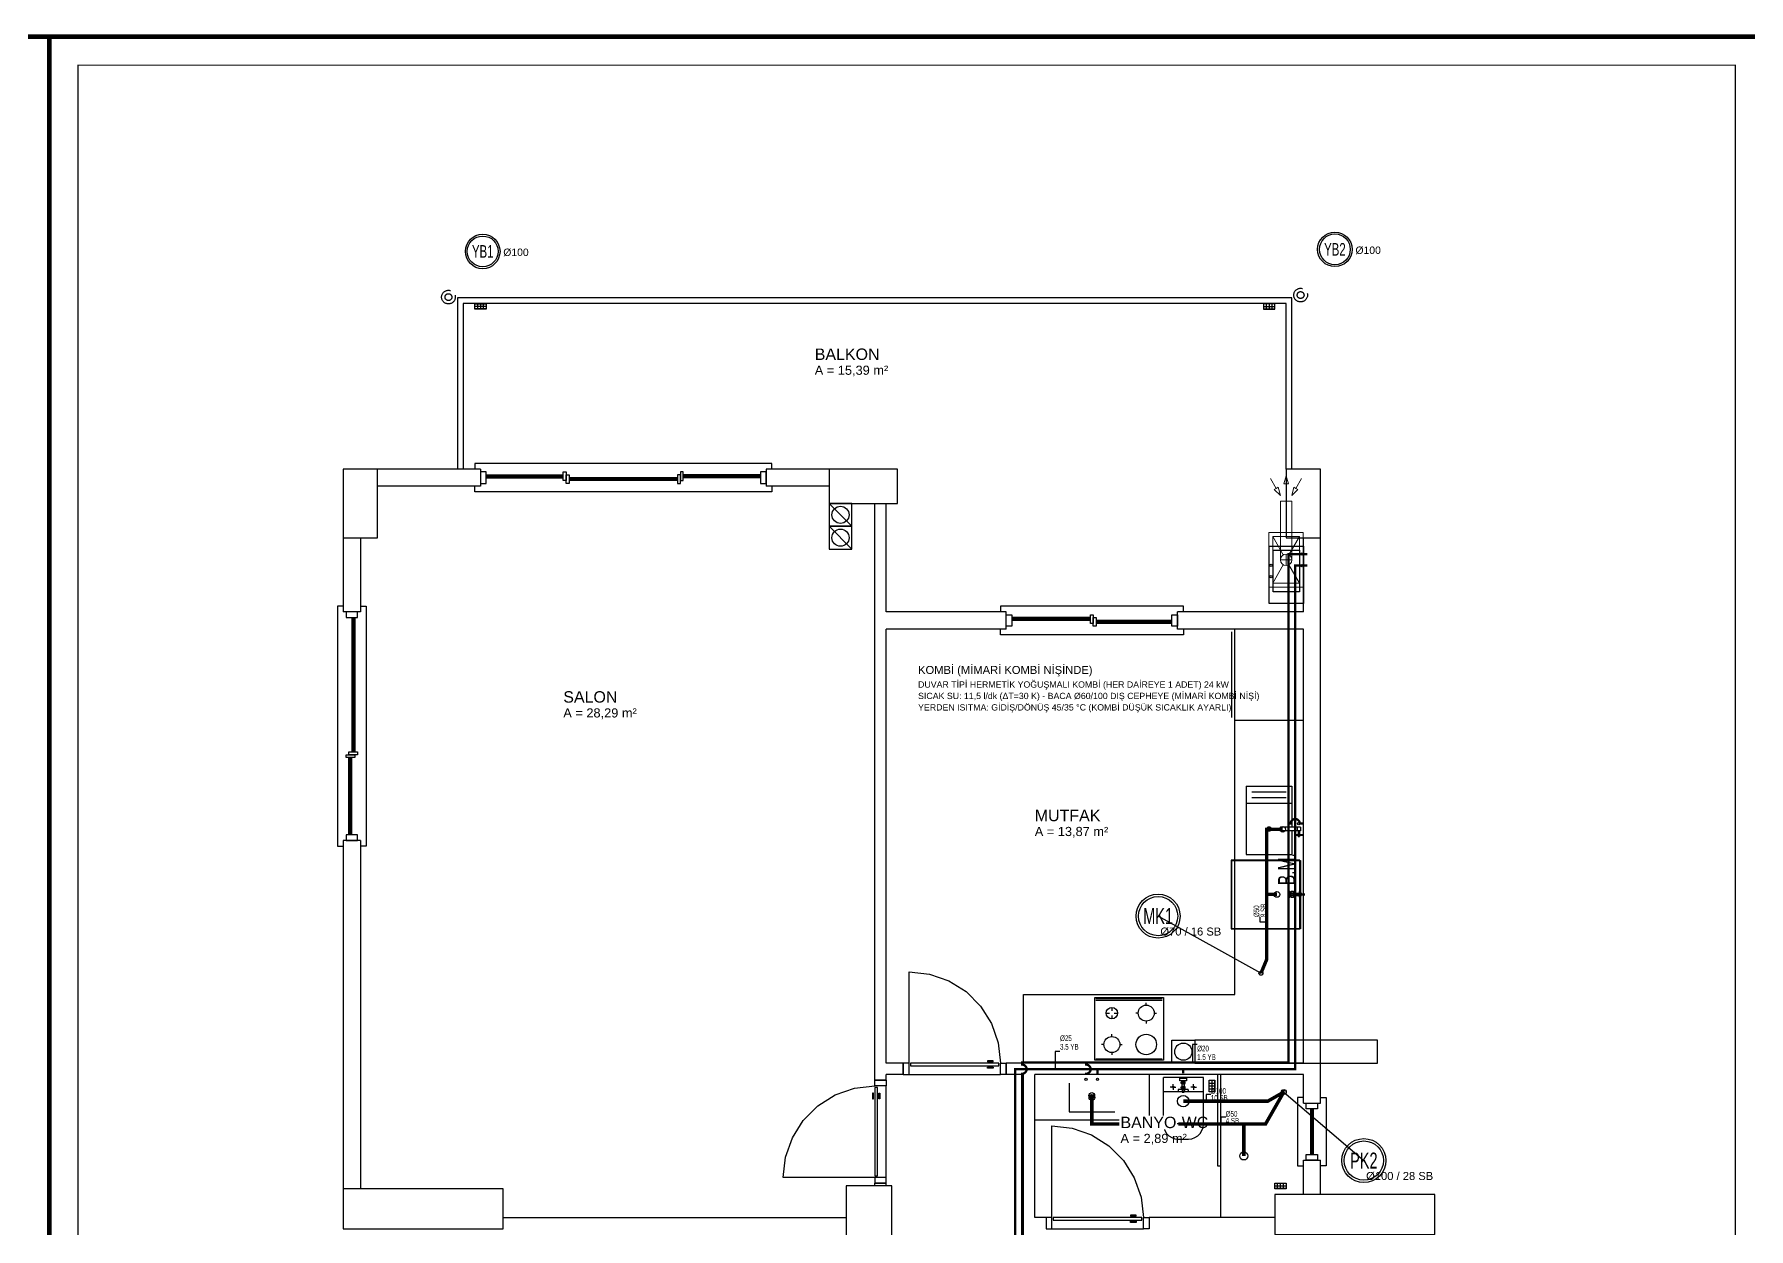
# Model space of a CAD drawing. Header units: centimetres. Extents: x -3952 to 14132, y 6348 to 11752.
# Drawn here: x 4487 to 5987, y 10706 to 11752 of the extents above; entities that cross this region are included whole.
import ezdxf
from ezdxf.enums import TextEntityAlignment as Align

# ---------------------------------------------------------------- set-up
doc = ezdxf.new("R2010")
doc.units = ezdxf.units.CM
for name, pattern in [('BASMA HATTI', [31, 25, -6]), ('DASHED', [18, 12, -6]), ('PIS', [38, 30, -8]), ('YAGMUR HATTI', [36, 30, -6])]:
    doc.linetypes.add(name, pattern=pattern)
for name, color, linetype in [('MD-YUK-BIRIMI', 7, 'Continuous'), ('MIMARI', 8, 'Continuous'), ('MIMARI-KOLON', 8, 'Continuous'), ('MIMARI-TEFRIS', 9, 'Continuous'), ('MIMARI-YAZI', 8, 'Continuous'), ('MTY-CIHAZ', 135, 'Continuous'), ('MTY-PAFTA', 7, 'Continuous'), ('MTY-PIS-SU-BORUSU', 6, 'PIS'), ('MTY-PISSU-CAP', 211, 'Continuous'), ('MTY-PISSU-KOLON', 211, 'DASHED'), ('MTY-PISSU-KOLONNO', 211, 'Continuous'), ('MTY-SICAKSU-BORU', 1, 'BASMA HATTI'), ('MTY-SOGUKSU-BORU', 5, 'Continuous'), ('MTY-TEFRIS', 15, 'Continuous'), ('MTY-TEMIZSU-CAP', 101, 'Continuous'), ('MTY-YAGMUR-BORUSU', 3, 'YAGMUR HATTI'), ('MTY-YAGMUR-BORUSU-CAP', 3, 'Continuous'), ('MTY-YAGMURSU-KOLON NO', 7, 'Continuous'), ('MTY-YUK-BIRIMI', 7, 'Continuous')]:
    doc.layers.add(name, color=color, linetype=linetype)
doc.layers.add('ROTAS-PAFTA-SINIRI', color=8, linetype='Continuous', plot=False)
doc.styles.add('ANOTATIVO', font='arial.ttf')
doc.styles.add('MTY_CAP', font='wturkce.SHX', dxfattribs={"width": 0.65, "height": 20})
doc.styles.add('MTYCAPLT', font='arial.ttf', dxfattribs={"width": 0.65, "height": 1})
doc.styles.add('ROTAS', font='arial.ttf')

# ---------------------------------------------------------------- blocks, each defined once
blk = doc.blocks.new('ROTAS_PAFTA')
blk.add_lwpolyline([(0, 0), (1, 0), (1, 1), (0, 1)], close=True)
blk = doc.blocks.new('LAVABO1')
at = {"layer": 'MTY-TEFRIS', "color": 6}
blk.add_circle((0, 15), 2.5, dxfattribs=at)
at = {"layer": 'MTY-TEFRIS', "color": 3, "ltscale": 10}
blk.add_circle((-5, 1), 1, dxfattribs=at)
at = {"layer": 'MTY-TEFRIS', "color": 1, "ltscale": 10}
blk.add_circle((5, 1), 1, dxfattribs=at)
at = {"layer": 'MD-YUK-BIRIMI', "color": 6, "style": 'MTYCAPLT', "width": 0.65}
for tag, p in [('PSCP_001', (-1.3, 17)), ('PS_001', (-0.6, 14.5))]:
    blk.add_attdef(tag, p, '', height=1, dxfattribs=at)
at = {"layer": 'MD-YUK-BIRIMI', "color": 3, "style": 'MTYCAPLT', "width": 0.65}
for tag, p in [('SOCP_001', (-6.3, -0.5)), ('SO_001', (-5.7, 0.5))]:
    blk.add_attdef(tag, p, '', height=1, dxfattribs=at)
at = {"layer": 'MD-YUK-BIRIMI', "color": 1, "style": 'MTYCAPLT', "width": 0.65}
for tag, p in [('SCCP_001', (3.7, -0.5)), ('SC_001', (4.4, 0.5))]:
    blk.add_attdef(tag, p, '', height=1, dxfattribs=at)
blk = doc.blocks.new('KLOZET1')
at = {"layer": 'MTY-TEFRIS', "color": 15}
blk.add_lwpolyline([(-3.9, 11.4, 0.414214), (-4.5, 10.8), (-4.5, 10.3, 0.414214), (-3.9, 9.7), (3.9, 9.7, 0.414214), (4.5, 10.3), (4.5, 10.8, 0.414214), (3.9, 11.4)], format="xyb", close=True, dxfattribs=at)
for points in [[(3, 0), (-3, 0), (-3, 2.3), (3, 2.3)], [(-0.8, 11.5), (0.8, 11.5), (0.8, 12), (-0.8, 12)], [(-0.8, 8.9), (0.8, 8.9), (0.8, 9.7), (-0.8, 9.7)]]:
    blk.add_lwpolyline(points, close=True, dxfattribs=at)
for points in [[(-1.6, 8.6), (-1.6, 7.5)], [(-1.6, 4.4), (-1.6, 3.4)], [(-1.3, 3.2), (-1.3, 2.3), (1.4, 2.3), (1.4, 3.2)], [(-1.2, 7.2), (-1.2, 4.8)], [(1.1, 8.9), (-1.1, 8.9)], [(-1.1, 7.3), (1.1, 7.3)], [(1.1, 4.7), (-1.1, 4.7)], [(-1.1, 3.1), (1.1, 3.1)], [(-0.5, 8.6), (-0.5, 7.5)], [(-0.5, 4.4), (-0.5, 3.4)], [(0.6, 8.6), (0.6, 7.5)], [(0.6, 4.4), (0.6, 3.4)], [(1.3, 4.8), (1.3, 5.2), (1.3, 7.2)], [(1.7, 8.6), (1.7, 7.5)], [(1.7, 4.4), (1.7, 3.4)]]:
    blk.add_lwpolyline(points, dxfattribs=at)
at = {"layer": 'MTY-TEFRIS', "color": 15, "elevation": 0}
for points in [[(-1, 10.3), (-1, 10.8, -0.414214), (-0.4, 11.4)], [(1, 10.3), (1, 10.8, 0.414214), (0.4, 11.4)]]:
    blk.add_lwpolyline(points, format="xyb", dxfattribs=at)
at = {"layer": 'MTY-TEFRIS', "color": 6}
blk.add_circle((0, 20), 5, dxfattribs=at)
at = {"layer": 'MTY-TEFRIS', "color": 15}
for centre, radius, start, end in [((-1.1, 8.1), 0.734, 41.7592, 138.241), ((-1.1, 8), 0.734, 221.7593, 318.2408), ((-1.1, 4), 0.734, 41.7592, 138.241), ((-1.1, 3.8), 0.734, 221.7593, 318.2408), ((-0.4, 10.3, 0), 0.641, 179.9998, 270.0001), ((0, 8.1), 0.734, 41.7592, 138.241), ((0, 8), 0.734, 221.7593, 318.2408), ((0, 4), 0.734, 41.7592, 138.241), ((0, 3.8), 0.734, 221.7593, 318.2408), ((0.4, 10.3, 0), 0.641, 270.0001, 0), ((1.1, 8.1), 0.734, 41.7592, 138.241), ((1.1, 8), 0.734, 221.7593, 318.2408), ((1.1, 4), 0.734, 41.7592, 138.241), ((1.1, 3.8), 0.734, 221.7593, 318.2408)]:
    blk.add_arc(centre, radius, start, end, dxfattribs=at)
at = {"layer": 'MD-YUK-BIRIMI', "color": 6, "style": 'MTYCAPLT', "width": 0.65}
for tag, p in [('PSCP_001', (-1.3, 24.5)), ('PS_001', (-0.6, 19.5))]:
    blk.add_attdef(tag, p, '', height=1, dxfattribs=at)
at = {"layer": 'MD-YUK-BIRIMI', "color": 3, "style": 'MTYCAPLT', "width": 0.65}
for tag, p in [('SOCP_001', (-1.3, 1.8)), ('SO_001', (-0.7, -0.5))]:
    blk.add_attdef(tag, p, '', height=1, dxfattribs=at)
blk = doc.blocks.new('YER SUZGECI DN501')
at = {"layer": 'MTY-TEFRIS', "color": 6}
blk.add_circle((0, 0), 3.5, dxfattribs=at)
at = {"layer": 'MD-YUK-BIRIMI', "color": 6, "style": 'MTYCAPLT', "width": 0.65}
for tag, p in [('PSCP_001', (-1.3, 0.7)), ('PS_001', (-0.6, -0.5))]:
    blk.add_attdef(tag, p, '', height=1, dxfattribs=at)
blk = doc.blocks.new('EVIYE1')
at = {"layer": 'MTY-TEFRIS', "color": 6}
blk.add_circle((0, 15), 2.5, dxfattribs=at)
at = {"layer": 'MTY-TEFRIS', "color": 3, "ltscale": 10}
blk.add_circle((-5, 1), 1, dxfattribs=at)
at = {"layer": 'MTY-TEFRIS', "color": 1, "ltscale": 10}
blk.add_circle((5, 1), 1, dxfattribs=at)
at = {"layer": 'MD-YUK-BIRIMI', "color": 6, "style": 'MTYCAPLT', "width": 0.65}
for tag, p in [('PSCP_001', (-1.3, 17)), ('PS_001', (-0.6, 14.5))]:
    blk.add_attdef(tag, p, '', height=1, dxfattribs=at)
at = {"layer": 'MD-YUK-BIRIMI', "color": 3, "style": 'MTYCAPLT', "width": 0.65}
for tag, p in [('SOCP_001', (-6.3, -0.5)), ('SO_001', (-5.7, 0.5))]:
    blk.add_attdef(tag, p, '', height=1, dxfattribs=at)
at = {"layer": 'MD-YUK-BIRIMI', "color": 1, "style": 'MTYCAPLT', "width": 0.65}
for tag, p in [('SCCP_001', (3.7, -0.5)), ('SC_001', (4.4, 0.5))]:
    blk.add_attdef(tag, p, '', height=1, dxfattribs=at)
blk = doc.blocks.new('BULASIK MAKINASI1')
at = {"layer": 'MTY-TEFRIS'}
for p, q in [((-0.9, 0), (-0.9, -1.5)), ((-0.9, -1.5), (1.1, -1.5)), ((1.1, -1.5), (1.1, 0))]:
    blk.add_line(p, q, dxfattribs=at)
at = {"layer": 'MTY-TEFRIS', "color": 15}
blk.add_lwpolyline([(-30, 0), (30, 0), (30, 60), (-30, 60)], close=True, dxfattribs=at)
at = {"layer": 'MTY-TEFRIS'}
for points in [[(-1.8, 8.2, 0.414214), (-1.4, 8.2), (-1.3, 8.2, 0.414214), (-1.3, 8.7), (-2.1, 9.4, 0.414214), (-2.5, 9.4), (-2.6, 9.3, 0.414214), (-2.6, 8.9)], [(-1.8, 5.3, -0.414214), (-1.4, 5.3), (-1.3, 5.2, -0.414214), (-1.3, 4.8), (-2.1, 4, -0.414214), (-2.5, 4), (-2.6, 4.1, -0.414214), (-2.6, 4.6)], [(1.5, 8.7, 0.414214), (1.5, 8.2), (1.6, 8.2, 0.414214), (2, 8.2), (2.8, 8.9, 0.414214), (2.8, 9.3), (2.7, 9.4, 0.414214), (2.3, 9.4)], [(1.5, 4.8, -0.414214), (1.5, 5.2), (1.6, 5.3, -0.414214), (2, 5.3), (2.8, 4.6, -0.414214), (2.8, 4.1), (2.7, 4, -0.414214), (2.3, 4)]]:
    blk.add_lwpolyline(points, format="xyb", close=True, dxfattribs=at)
blk.add_lwpolyline([(2.5, 0.4), (2.5, 0), (-2.5, 0), (-2.5, 0.4)], close=True, dxfattribs=at)
for points in [[(-1.5, 8.1), (-1.1, 7.7)], [(-1.5, 5.3), (-1.1, 5.7)], [(-1.3, 8.3), (-0.9, 7.9)], [(-1.3, 5.2), (-0.9, 5.6)], [(-0.9, 4.4), (-0.9, 0.4)], [(1.5, 8.3), (1.1, 7.9)], [(1.5, 5.2), (1.1, 5.6)], [(1.1, 4.4), (1.1, 0.4)], [(1.6, 8.1), (1.3, 7.7)], [(1.6, 5.3), (1.3, 5.7)]]:
    blk.add_lwpolyline(points, dxfattribs=at)
at = {"layer": 'MTY-TEFRIS', "color": 6}
blk.add_circle((0, 20), 2.5, dxfattribs=at)
at = {"layer": 'MTY-TEFRIS'}
for radius in [1.54, 0.581]:
    blk.add_circle((0.1, 6.7), radius, dxfattribs=at)
for start, end in [(143.134, 216.8657), (53.1342, 126.866), (233.1342, 306.8659), (323.1339, 36.8659)]:
    blk.add_arc((0.1, 6.7), 2.51, start, end, dxfattribs=at)
at = {"layer": 'MD-YUK-BIRIMI', "color": 6, "style": 'MTYCAPLT', "width": 0.65}
for tag, p in [('PSCP', (0, 22.5)), ('PS', (0, 20))]:
    blk.add_attdef(tag, text='', height=1, dxfattribs=at).set_placement(p, align=Align.MIDDLE_CENTER)
at = {"layer": 'MD-YUK-BIRIMI', "color": 3, "style": 'MTYCAPLT', "width": 0.65}
for tag, p in [('SO', (0, 0)), ('SOCP', (0.1, -1.5))]:
    blk.add_attdef(tag, text='', height=1, dxfattribs=at).set_placement(p, align=Align.MIDDLE_CENTER)
at = {"layer": 'MTY-TEFRIS', "color": 15, "style": 'MTYCAPLT', "width": 0.65}
blk.add_text('B.M.', height=15, dxfattribs=at).set_placement((8.1, 11.6), align=Align.MIDDLE_LEFT)
blk = doc.blocks.new('KOMBI1')
at = {"layer": 'MTY-TEFRIS', "color": 1, "lineweight": 20, "ltscale": 40}
for p, q in [((19.5, 17.5), (3.4, 26.6)), ((18.9, 15), (28.9, 15)), ((23.9, 20), (23.9, 10)), ((44.4, 26.6), (28.2, 17.5)), ((19.5, 12.5), (3.4, 3.4)), ((44.4, 3.4), (28.2, 12.5))]:
    blk.add_line(p, q, dxfattribs=at)
at = {"layer": 'MTY-TEFRIS', "color": 7, "lineweight": 20, "ltscale": 40}
for p, q in [((23.9, 20), (75.3, 20)), ((75.3, 20), (75.3, 10)), ((85.4, 25.3), (80.3, 20)), ((87.4, 21.8), (80.3, 20)), ((80.3, 15), (90.3, 15)), ((86.4, 23.6), (85.4, 25.3)), ((95, 28.6), (86.4, 23.6)), ((86.4, 23.6), (87.4, 21.8)), ((90.3, 15), (90.3, 17)), ((90.3, 17), (97.3, 15)), ((90.3, 15), (90.3, 13)), ((90.3, 13), (97.3, 15)), ((23.9, 10), (75.3, 10)), ((87.4, 8.2), (80.3, 10)), ((85.4, 4.7), (80.3, 10)), ((86.4, 6.5), (85.4, 4.7)), ((86.4, 6.5), (87.4, 8.2)), ((95, 1.4), (86.4, 6.5))]:
    blk.add_line(p, q, dxfattribs=at)
blk.add_lwpolyline([(0, 0), (47.8, 0), (47.8, 30), (0, 30)], close=True, dxfattribs=at)
at = {"layer": 'MTY-TEFRIS', "color": 1, "lineweight": 20, "ltscale": 40}
blk.add_lwpolyline([(3.4, 3.4), (44.4, 3.4), (44.4, 26.6), (3.4, 26.6)], close=True, dxfattribs=at)
at = {"layer": 'MTY-TEFRIS', "color": 7, "lineweight": 20, "ltscale": 40}
blk.add_circle((23.9, 15), 5, dxfattribs=at)
at = {"layer": 'MTY-TEFRIS', "color": 3, "ltscale": 10}
blk.add_circle((18.9, 1), 1, dxfattribs=at)
at = {"layer": 'MTY-TEFRIS', "color": 1, "ltscale": 10}
blk.add_circle((28.9, 1), 1, dxfattribs=at)
at = {"layer": 'MD-YUK-BIRIMI', "color": 3, "style": 'MTYCAPLT', "width": 0.65}
for tag, p in [('SOCP_001', (17.6, -0.5)), ('SO_001', (18.2, 0.5))]:
    blk.add_attdef(tag, p, '', height=1, dxfattribs=at)
at = {"layer": 'MD-YUK-BIRIMI', "color": 1, "style": 'MTYCAPLT', "width": 0.65}
for tag, p in [('SCCP_001', (27.6, -0.5)), ('SC_001', (28.3, 0.5))]:
    blk.add_attdef(tag, p, '', height=1, dxfattribs=at)
blk = doc.blocks.new('MTY-PIS SU CAP SB')
at = {"layer": 'MTY-PISSU-CAP'}
for p, q in [((0.83, 1.17), (0, 1.17)), ((0, 1.17), (0, 0))]:
    blk.add_line(p, q, dxfattribs=at)
at = {"layer": 'MTY-PISSU-CAP', "style": 'MTY_CAP', "width": 0.65}
blk.add_attdef('PSCP_001', (0.83, 1.29), '', height=1, dxfattribs=at)
at = {"layer": 'MTY-YUK-BIRIMI', "color": 211, "style": 'MTY_CAP', "width": 0.65}
blk.add_attdef('PS_001', (0.83, 0.07), '', height=1, dxfattribs=at)
blk = doc.blocks.new('MTY-PIS SU KOLON')
at = {"layer": 'MTY-PISSU-KOLON', "linetype": 'Continuous', "lineweight": -3}
blk.add_hatch(color=256, dxfattribs=at).paths.add_polyline_path([(-2.7, -0.1, 0.848135), (0, -0.1, -0.848135), (2.7, -0.1, 0.414214), (0, 2.6, 0.414214)])
blk.add_circle((0, 0), 3.5, dxfattribs=at)
blk = doc.blocks.new('MTY-KOLON NO PIS SU')
at = {"color": 6, "linetype": 'Continuous', "ltscale": 100}
blk.add_circle((0, 0), 27.5, dxfattribs=at)
at = {"color": 7, "linetype": 'Continuous', "ltscale": 100}
blk.add_circle((0, 0), 24.5, dxfattribs=at)
at = {"style": 'ANOTATIVO', "width": 0.65}
blk.add_attdef('K', text='', height=20, dxfattribs=at).set_placement((0, 0), align=Align.MIDDLE_CENTER)
blk = doc.blocks.new('MTY-TEMIZ SU CAP MB')
at = {"layer": 'MTY-TEMIZSU-CAP'}
for p, q in [((0.83, 3.1), (0, 3.1)), ((0, 3.1), (0, 0))]:
    blk.add_line(p, q, dxfattribs=at)
at = {"layer": 'MTY-TEMIZSU-CAP', "style": 'MTY_CAP', "width": 0.65}
for tag, p in [('SOCP_001', (0.83, 4.92)), ('SCCP_001', (0.83, 1.92))]:
    blk.add_attdef(tag, p, '', height=1, dxfattribs=at)
at = {"layer": 'MTY-YUK-BIRIMI', "color": 101, "style": 'MTY_CAP', "width": 0.65}
for tag, p in [('SO_001', (0.83, 3.42)), ('SC_001', (0.83, 0.42))]:
    blk.add_attdef(tag, p, '', height=1, dxfattribs=at)
blk = doc.blocks.new('MTY-KOLON NO YAGMUR')
at = {"layer": 'MTY-YAGMURSU-KOLON NO', "linetype": 'Continuous', "ltscale": 100}
blk.add_circle((0, 0), 27.5, dxfattribs=at)
at = {"layer": 'MTY-YAGMURSU-KOLON NO', "color": 7, "linetype": 'Continuous', "ltscale": 100}
blk.add_circle((0, 0), 24.5, dxfattribs=at)
at = {"style": 'ANOTATIVO', "width": 0.65}
blk.add_attdef('K', text='', height=20, dxfattribs=at).set_placement((0, 0), align=Align.MIDDLE_CENTER)

msp = doc.modelspace()

# ---------------------------------------------------------------- linework, layer by layer
at = {"layer": 'MIMARI'}
for p, q in [((4872.1, 11516.1), (4882.1, 11516.1)), ((4882.1, 11513.8), (4872.1, 11513.8)), ((4874.6, 11516.1), (4874.6, 11511.6)), ((4877.1, 11516.1), (4877.1, 11511.6)), ((4879.6, 11516.1), (4879.6, 11511.6)), ((5572.1, 11516.1), (5562.1, 11516.1)), ((5562.1, 11513.8), (5572.1, 11513.8)), ((5564.6, 11516.1), (5564.6, 11511.6)), ((5567.1, 11516.1), (5567.1, 11511.6)), ((5569.6, 11516.1), (5569.6, 11511.6)), ((4877.1, 11371.3), (4787.1, 11371.3)), ((4877.1, 11371.3), (4877.1, 11356.3)), ((5182.1, 11371.3), (5127.1, 11371.3)), ((5127.1, 11371.3), (5127.1, 11356.3)), ((4877.1, 11356.3), (4787.1, 11356.3)), ((4882.1, 11366.3), (4949.6, 11366.3)), ((4882.1, 11365.3), (4949.6, 11365.3)), ((4882.1, 11364.8), (4949.6, 11364.8)), ((4882.1, 11363.8), (4949.6, 11363.8)), ((5049.6, 11363.8), (4954.6, 11363.8)), ((5049.6, 11362.8), (4954.6, 11362.8)), ((5049.6, 11362.3), (4954.6, 11362.3)), ((5049.6, 11361.3), (4954.6, 11361.3)), ((5122.1, 11366.3), (5054.6, 11366.3)), ((5122.1, 11365.3), (5054.6, 11365.3)), ((5122.1, 11364.8), (5054.6, 11364.8)), ((5122.1, 11363.8), (5054.6, 11363.8)), ((5182.1, 11356.3), (5127.1, 11356.3)), ((5182.1, 11341.3), (5202.1, 11321.3)), ((5222.1, 10831.3), (5222.1, 11341.3)), ((5232.1, 11246.3), (5232.1, 11341.3)), ((4757.1, 11311.3), (4757.1, 11246.3)), ((4772.1, 11311.3), (4772.1, 11246.3)), ((5182.1, 11321.3), (5202.1, 11301.3)), ((5597.1, 11246.3), (5597.1, 11311.3)), ((5612.1, 10816.3), (5612.1, 11311.3)), ((4772.1, 11246.3), (4757.1, 11246.3)), ((4764.6, 11241.3), (4764.6, 11123.8)), ((4765.6, 11241.3), (4765.6, 11123.8)), ((4766.1, 11241.3), (4766.1, 11123.8)), ((4767.1, 11241.3), (4767.1, 11123.8)), ((5337.1, 11246.3), (5232.1, 11246.3)), ((5337.1, 11231.3), (5337.1, 11246.3)), ((5410.8, 11241.3), (5342.1, 11241.3)), ((5410.8, 11240.3), (5342.1, 11240.3)), ((5410.8, 11239.8), (5342.1, 11239.8)), ((5410.8, 11238.8), (5342.1, 11238.8)), ((5482.1, 11238.8), (5415.8, 11238.8)), ((5482.1, 11237.8), (5415.8, 11237.8)), ((5482.1, 11237.3), (5415.8, 11237.3)), ((5482.1, 11236.3), (5415.8, 11236.3)), ((5597.1, 11246.3), (5487.1, 11246.3)), ((5487.1, 11231.3), (5487.1, 11246.3)), ((5232.1, 10851.3), (5232.1, 11231.3)), ((5337.1, 11231.3), (5232.1, 11231.3)), ((5597.1, 11231.3), (5487.1, 11231.3)), ((5597.1, 10851.3), (5597.1, 11231.3)), ((4762.1, 11051.3), (4762.1, 11118.8)), ((4763.1, 11051.3), (4763.1, 11118.8)), ((4763.6, 11051.3), (4763.6, 11118.8)), ((4764.6, 11051.3), (4764.6, 11118.8)), ((4772.1, 11046.3), (4757.1, 11046.3)), ((4757.1, 11046.3), (4757.1, 10741.3)), ((4772.1, 11046.3), (4772.1, 10741.3)), ((5252.1, 10851.3), (5252.1, 10931.3)), ((5247.1, 10851.3), (5232.1, 10851.3)), ((5247.1, 10841.3), (5247.1, 10851.3)), ((5597.1, 10851.3), (5337.1, 10851.3)), ((5337.1, 10841.3), (5337.1, 10851.3)), ((5232.1, 10836.3), (5222.1, 10836.3)), ((5232.1, 10836.3), (5232.1, 10841.3)), ((5247.1, 10841.3), (5232.1, 10841.3)), ((5232.1, 10751.3), (5232.1, 10831.3)), ((5252.1, 10841.3), (5332.1, 10841.3)), ((5352.1, 10841.3), (5337.1, 10841.3)), ((5352.1, 10696.3), (5352.1, 10841.3)), ((5597.1, 10841.3), (5362.1, 10841.3)), ((5362.1, 10716.3), (5362.1, 10841.3)), ((5597.1, 10816.3), (5597.1, 10841.3)), ((5597.1, 10816.3), (5612.1, 10816.3)), ((5603.3, 10811.3), (5603.3, 10771.3)), ((5604.3, 10811.3), (5604.3, 10771.3)), ((5604.8, 10811.3), (5604.8, 10771.3)), ((5605.8, 10811.3), (5605.8, 10771.3)), ((5377.1, 10716.3), (5377.1, 10796.3)), ((5597.1, 10736.3), (5597.1, 10766.3)), ((5597.1, 10766.3), (5612.1, 10766.3)), ((5612.1, 10736.3), (5612.1, 10766.3)), ((5222.1, 10751.3), (5142.1, 10751.3)), ((5222.1, 10743.8), (5222.1, 10746.3)), ((5232.1, 10746.3), (5222.1, 10746.3)), ((5232.1, 10743.8), (5232.1, 10746.3)), ((4897.1, 10716.3), (5197.1, 10716.3)), ((5372.1, 10716.3), (5362.1, 10716.3)), ((5372.1, 10716.3), (5372.1, 10706.3)), ((5572.1, 10716.3), (5462.1, 10716.3)), ((5462.1, 10716.3), (5462.1, 10706.3)), ((5377.1, 10706.3), (5457.1, 10706.3))]:
    msp.add_line(p, q, dxfattribs=at)
for points in [[(5587.1, 11371.3), (5587.1, 11521.3), (4857.1, 11521.3), (4857.1, 11371.3)], [(5582.1, 11371.3), (5582.1, 11516.3), (4862.1, 11516.3), (4862.1, 11371.3)], [(4882.1, 11516.3), (4882.1, 11511.3), (4872.1, 11511.3), (4872.1, 11516.3), (4882.1, 11516.3)], [(4882.1, 11511.6), (4872.1, 11511.6)], [(5562.1, 11516.3), (5562.1, 11511.3), (5572.1, 11511.3), (5572.1, 11516.3), (5562.1, 11516.3)], [(5562.1, 11511.6), (5572.1, 11511.6)], [(5132.1, 11371.3), (5132.1, 11376.3), (4872.1, 11376.3), (4872.1, 11371.3)], [(5132.1, 11356.3), (5132.1, 11351.3), (4872.1, 11351.3), (4872.1, 11356.3)], [(4882.1, 11358.8), (4882.1, 11368.8), (4877.1, 11368.8), (4877.1, 11358.8), (4882.1, 11358.8)], [(4949.6, 11361.3), (4949.6, 11368.8), (4952.1, 11368.8), (4952.1, 11361.3), (4949.6, 11361.3)], [(4952.1, 11358.8), (4952.1, 11366.3), (4954.6, 11366.3), (4954.6, 11358.8), (4952.1, 11358.8)], [(5052.1, 11358.8), (5052.1, 11366.3), (5049.6, 11366.3), (5049.6, 11358.8), (5052.1, 11358.8)], [(5054.6, 11361.3), (5054.6, 11368.8), (5052.1, 11368.8), (5052.1, 11361.3), (5054.6, 11361.3)], [(5127.1, 11358.8), (5127.1, 11368.8), (5122.1, 11368.8), (5122.1, 11358.8), (5127.1, 11358.8)], [(5202.1, 11341.3), (5182.1, 11341.3), (5182.1, 11321.3), (5202.1, 11321.3), (5202.1, 11341.3)], [(5202.1, 11321.3), (5182.1, 11321.3), (5182.1, 11301.3), (5202.1, 11301.3), (5202.1, 11321.3)], [(5567.1, 11303.8), (5597.1, 11303.8), (5597.1, 11253.8), (5567.1, 11253.8), (5567.1, 11303.8)], [(5570.6, 11300.3), (5593.6, 11300.3), (5593.6, 11263.8), (5570.6, 11263.8), (5570.6, 11300.3)], [(4757.1, 11251.3), (4752.1, 11251.3), (4752.1, 11041.3), (4757.1, 11041.3)], [(4772.1, 11251.3), (4777.1, 11251.3), (4777.1, 11041.3), (4772.1, 11041.3)], [(5492.1, 11246.3), (5492.1, 11251.3), (5332.1, 11251.3), (5332.1, 11246.3)], [(4769.6, 11246.3), (4759.6, 11246.3), (4759.6, 11241.3), (4769.6, 11241.3), (4769.6, 11246.3)], [(5342.1, 11243.8), (5342.1, 11233.8), (5337.1, 11233.8), (5337.1, 11243.8), (5342.1, 11243.8)], [(5413.3, 11243.8), (5413.3, 11236.3), (5410.8, 11236.3), (5410.8, 11243.8), (5413.3, 11243.8)], [(5415.8, 11241.3), (5415.8, 11233.8), (5413.3, 11233.8), (5413.3, 11241.3), (5415.8, 11241.3)], [(5487.1, 11243.8), (5487.1, 11233.8), (5482.1, 11233.8), (5482.1, 11243.8), (5487.1, 11243.8)], [(5492.1, 11231.3), (5492.1, 11226.3), (5332.1, 11226.3), (5332.1, 11231.3)], [(4767.1, 11118.8), (4759.6, 11118.8), (4759.6, 11121.3), (4767.1, 11121.3), (4767.1, 11118.8)], [(4769.6, 11121.3), (4762.1, 11121.3), (4762.1, 11123.8), (4769.6, 11123.8), (4769.6, 11121.3)], [(4769.6, 11051.3), (4759.6, 11051.3), (4759.6, 11046.3), (4769.6, 11046.3), (4769.6, 11051.3)], [(5252.1, 10931.3), (5269.9, 10929.3), (5286.8, 10923.4), (5302, 10913.9), (5314.6, 10901.2), (5324.2, 10886), (5330.1, 10869.1), (5332.1, 10851.3)], [(5502.1, 10851.3), (5482.1, 10851.3), (5482.1, 10871.3), (5502.1, 10871.3), (5502.1, 10851.3)], [(5502.1, 10851.3), (5662.1, 10851.3), (5662.1, 10871.3), (5502.1, 10871.3), (5502.1, 10851.3)], [(5247.1, 10851.3), (5247.1, 10841.3), (5252.1, 10841.3), (5252.1, 10851.3), (5247.1, 10851.3)], [(5253.3, 10848.8), (5330.8, 10848.8), (5330.8, 10851.3), (5253.3, 10851.3), (5253.3, 10848.8)], [(5320.8, 10853.3), (5320.8, 10852.3), (5325.8, 10852.3), (5325.8, 10853.3), (5320.8, 10853.3)], [(5320.8, 10846.8), (5320.8, 10847.8), (5325.8, 10847.8), (5325.8, 10846.8), (5320.8, 10846.8)], [(5337.1, 10851.3), (5337.1, 10841.3), (5332.1, 10841.3), (5332.1, 10851.3), (5337.1, 10851.3)], [(5142.1, 10751.3), (5144.1, 10769.1), (5150, 10786), (5159.6, 10801.2), (5172.2, 10813.9), (5187.4, 10823.4), (5204.3, 10829.3), (5222.1, 10831.3)], [(5222.1, 10836.3), (5232.1, 10836.3), (5232.1, 10831.3), (5222.1, 10831.3), (5222.1, 10836.3)], [(5224.6, 10752.6), (5224.6, 10830.1), (5222.1, 10830.1), (5222.1, 10752.6), (5224.6, 10752.6)], [(5220.1, 10820.1), (5221.1, 10820.1), (5221.1, 10825.1), (5220.1, 10825.1), (5220.1, 10820.1)], [(5226.6, 10820.1), (5225.6, 10820.1), (5225.6, 10825.1), (5226.6, 10825.1), (5226.6, 10820.1)], [(5597.1, 10821.3), (5592.1, 10821.3), (5592.1, 10761.3), (5597.1, 10761.3)], [(5599.6, 10816.3), (5609.6, 10816.3), (5609.6, 10811.3), (5599.6, 10811.3), (5599.6, 10816.3)], [(5612.1, 10821.3), (5617.1, 10821.3), (5617.1, 10761.3), (5612.1, 10761.3)], [(5377.1, 10796.3), (5394.9, 10794.3), (5411.8, 10788.4), (5427, 10778.9), (5439.6, 10766.2), (5449.2, 10751), (5455.1, 10734.1), (5457.1, 10716.3)], [(5599.6, 10771.3), (5609.6, 10771.3), (5609.6, 10766.3), (5599.6, 10766.3), (5599.6, 10771.3)], [(5222.1, 10746.3), (5232.1, 10746.3), (5232.1, 10751.3), (5222.1, 10751.3), (5222.1, 10746.3)], [(5372.1, 10716.3), (5372.1, 10706.3), (5377.1, 10706.3), (5377.1, 10716.3), (5372.1, 10716.3)], [(5378.3, 10713.8), (5455.8, 10713.8), (5455.8, 10716.3), (5378.3, 10716.3), (5378.3, 10713.8)], [(5445.8, 10718.3), (5445.8, 10717.3), (5450.8, 10717.3), (5450.8, 10718.3), (5445.8, 10718.3)], [(5445.8, 10711.8), (5445.8, 10712.8), (5450.8, 10712.8), (5450.8, 10711.8), (5445.8, 10711.8)], [(5462.1, 10716.3), (5462.1, 10706.3), (5457.1, 10706.3), (5457.1, 10716.3), (5462.1, 10716.3)]]:
    msp.add_lwpolyline(points, dxfattribs=at)
for centre, radius in [((5192.1, 11331.3), 7.5), ((5192.1, 11311.3), 7.5), ((5568.8, 11287.1), 1), ((5568.8, 11277.1), 1), ((5492.1, 10861.3), 7.5)]:
    msp.add_circle(centre, radius, dxfattribs=at)
at = {"layer": 'MIMARI-KOLON'}
for points in [[(4757.1, 11371.3), (4757.1, 11311.3), (4787.1, 11311.3), (4787.1, 11371.3), (4757.1, 11371.3)], [(5242.1, 11371.3), (5182.1, 11371.3), (5182.1, 11341.3), (5242.1, 11341.3), (5242.1, 11371.3)], [(5582.1, 11371.3), (5582.1, 11311.3), (5612.1, 11311.3), (5612.1, 11371.3), (5582.1, 11371.3)], [(4897.1, 10741.3), (4757.1, 10741.3), (4757.1, 10706.3), (4897.1, 10706.3), (4897.1, 10741.3)], [(5237.1, 10743.8), (5197.1, 10743.8), (5197.1, 10683.8), (5237.1, 10683.8), (5237.1, 10743.8)], [(5712.1, 10736.3), (5572.1, 10736.3), (5572.1, 10701.3), (5712.1, 10701.3), (5712.1, 10736.3)]]:
    msp.add_lwpolyline(points, dxfattribs=at)
at = {"layer": 'MIMARI-TEFRIS'}
for p, q in [((5534.6, 11153.8), (5534.6, 11228.8)), ((5597.1, 11151.3), (5537.1, 11151.3)), ((5547.1, 11093.8), (5547.1, 11033.8)), ((5547.1, 11093.8), (5587.1, 11093.8)), ((5552.1, 11088.8), (5582.1, 11088.8)), ((5587.1, 11093.8), (5587.1, 11057.8)), ((5547.1, 11078.8), (5587.1, 11078.8)), ((5552.1, 11083.8), (5582.1, 11083.8)), ((5594.6, 11057.8), (5577.1, 11057.8)), ((5577.1, 11057.8), (5577.1, 11054.8)), ((5591.6, 11057.8), (5591.6, 11054.8)), ((5594.6, 11057.8), (5594.6, 11054.8)), ((5594.6, 11054.8), (5577.1, 11054.8)), ((5587.1, 11054.8), (5587.1, 11033.8)), ((5592.6, 11054.8), (5592.6, 11049.8)), ((5592.6, 11049.8), (5593.6, 11049.8)), ((5593.6, 11054.8), (5593.6, 11049.8)), ((5547.1, 11033.8), (5587.1, 11033.8)), ((5424.6, 10895.1), (5427.6, 10895.1)), ((5429.6, 10900.1), (5429.6, 10897.1)), ((5429.6, 10893.1), (5429.6, 10890.1)), ((5431.6, 10895.1), (5434.6, 10895.1)), ((5452.6, 10895.1), (5450.6, 10895.1)), ((5459.6, 10902.1), (5459.6, 10904.1)), ((5466.6, 10895.1), (5468.6, 10895.1)), ((5429.6, 10874.6), (5429.6, 10876.6)), ((5459.6, 10888.1), (5459.6, 10886.1)), ((5422.6, 10867.6), (5420.6, 10867.6)), ((5429.6, 10860.6), (5429.6, 10858.6)), ((5436.6, 10867.6), (5438.6, 10867.6)), ((5474.6, 10797.8), (5474.6, 10838.8)), ((5509.6, 10838.8), (5474.6, 10838.8)), ((5482.3, 10830.3), (5480.6, 10830.3)), ((5483.1, 10831.1), (5483.1, 10832.8)), ((5483.8, 10830.3), (5485.6, 10830.3)), ((5500.3, 10830.3), (5498.6, 10830.3)), ((5501.1, 10831.1), (5501.1, 10832.8)), ((5501.8, 10830.3), (5503.6, 10830.3)), ((5509.6, 10797.8), (5509.6, 10838.8)), ((5514.8, 10826.3), (5514.8, 10836.3)), ((5514.8, 10833.8), (5519.3, 10833.8)), ((5514.8, 10831.3), (5519.3, 10831.3)), ((5517.1, 10836.3), (5517.1, 10826.3)), ((5522.1, 10841.3), (5522.1, 10761.3)), ((5524.6, 10841.3), (5524.6, 10716.3)), ((5509.6, 10826.3), (5474.6, 10826.3)), ((5483.1, 10829.6), (5483.1, 10827.8)), ((5501.1, 10829.6), (5501.1, 10827.8)), ((5514.8, 10828.8), (5519.3, 10828.8)), ((5487.6, 10784.8), (5496.6, 10784.8)), ((5522.1, 10761.3), (5524.6, 10761.3)), ((5572.1, 10743.8), (5582.1, 10743.8)), ((5582.1, 10741.6), (5572.1, 10741.6)), ((5574.6, 10741.6), (5574.6, 10746.1)), ((5577.1, 10741.6), (5577.1, 10746.1)), ((5579.6, 10741.6), (5579.6, 10746.1))]:
    msp.add_line(p, q, dxfattribs=at)
for points in [[(5352.1, 10851.3), (5352.1, 10911.3), (5537.1, 10911.3), (5537.1, 11231.3)], [(5534.6, 11028.8), (5594.6, 11028.8), (5594.6, 10968.8), (5534.6, 10968.8), (5534.6, 11028.8)], [(5474.6, 10853.8), (5414.6, 10853.8), (5414.6, 10908.8), (5474.6, 10908.8), (5474.6, 10853.8)], [(5415.6, 10907.8), (5473.6, 10907.8)], [(5415.6, 10906.3), (5473.6, 10906.3)], [(5473.6, 10854.8), (5415.6, 10854.8)], [(5462.1, 10841.3), (5462.1, 10801.3), (5362.1, 10801.3)], [(5392.1, 10833.8), (5392.1, 10808.8), (5432.1, 10808.8)], [(5514.6, 10836.3), (5519.6, 10836.3), (5519.6, 10826.3), (5514.6, 10826.3), (5514.6, 10836.3)], [(5519.3, 10836.3), (5519.3, 10826.3)], [(5474.6, 10797.8), (5474.9, 10794.9), (5475.9, 10792.2), (5477.4, 10789.7), (5479.5, 10787.7), (5482, 10786.1), (5484.7, 10785.1), (5487.6, 10784.8)], [(5496.6, 10784.8), (5499.5, 10785.1), (5502.2, 10786.1), (5504.7, 10787.7), (5506.8, 10789.7), (5508.3, 10792.2), (5509.3, 10794.9), (5509.6, 10797.8)], [(5572.1, 10741.3), (5572.1, 10746.3), (5582.1, 10746.3), (5582.1, 10741.3), (5572.1, 10741.3)], [(5572.1, 10746.1), (5582.1, 10746.1)]]:
    msp.add_lwpolyline(points, dxfattribs=at)
for centre, radius in [((5567.1, 11056.3), 2), ((5429.6, 10895.1), 5), ((5459.6, 10895.1), 7), ((5459.6, 10867.6), 9), ((5429.6, 10867.6), 7), ((5483.1, 10830.3), 0.75), ((5501.1, 10830.3), 0.75), ((5412.1, 10821.3), 2.5)]:
    msp.add_circle(centre, radius, dxfattribs=at)
at = {"layer": 'MTY-PAFTA'}
for points, const_width in [([(3000, 9100), (4500, 9100), (4500, 11750), (3000, 11750)], 4), ([(4500, 9100), (6000, 9100), (6000, 11750), (4500, 11750)], 4), ([(4525, 9125), (5975, 9125), (5975, 11725), (4525, 11725)], 1)]:
    msp.add_lwpolyline(points, close=True, dxfattribs=dict(at, const_width=const_width))
at = {"layer": 'MTY-PIS-SU-BORUSU', "const_width": 3}
for points in [[(5579, 11056), (5565, 11056), (5565, 10999)], [(5574, 10999), (5565, 10999), (5565, 10942), (5560, 10930)], [(5412, 10823), (5412, 10798), (5564, 10798), (5580, 10826)], [(5492, 10818), (5566, 10818), (5580, 10826)], [(5545, 10770), (5545, 10798)]]:
    msp.add_lwpolyline(points, dxfattribs=at)
at = {"layer": 'MTY-PISSU-KOLONNO'}
for p, q in [((5560, 10930), (5470, 10980)), ((5580, 10826), (5650, 10766))]:
    msp.add_line(p, q, dxfattribs=at)
at = {"layer": 'MTY-SICAKSU-BORU', "const_width": 2}
for points in [[(5600.5, 11296.9), (5584, 11296.9), (5584, 11061), (5586, 11061), (5586.1, 11062), (5586.5, 11063), (5587.2, 11063.8), (5588, 11064.5), (5589, 11064.9), (5590, 11065), (5591, 11064.9), (5592, 11064.5), (5592.8, 11063.8), (5593.5, 11063), (5593.9, 11062), (5594, 11061), (5597.5, 11061)], [(5584, 11061), (5584, 10852), (5351, 10852), (5351, 10850), (5352, 10849.9), (5353, 10849.5), (5353.8, 10848.8), (5354.5, 10848), (5354.9, 10847), (5355, 10846), (5354.9, 10845), (5354.5, 10844), (5353.8, 10843.2), (5353, 10842.5), (5352, 10842.1), (5351, 10842), (5351, 10306)], [(5407, 10852), (5407, 10850), (5408, 10849.9), (5409, 10849.5), (5409.8, 10848.8), (5410.5, 10848), (5410.9, 10847), (5411, 10846), (5410.9, 10845), (5410.5, 10844), (5409.8, 10843.2), (5409, 10842.5), (5408, 10842.1), (5407, 10842), (5407, 10841.5)]]:
    msp.add_lwpolyline(points, dxfattribs=at)
at = {"layer": 'MTY-SOGUKSU-BORU', "const_width": 2}
for points in [[(5320, 10110), (5345, 10110), (5345, 10846), (5590, 10846), (5590, 11286.9), (5600.5, 11286.9)], [(5590, 11051), (5597.5, 11051)], [(5590, 10999), (5598.5, 10999)], [(5417, 10846), (5417, 10841.5)], [(5492, 10846), (5492, 10842.5)]]:
    msp.add_lwpolyline(points, dxfattribs=at)
at = {"layer": 'MTY-YAGMUR-BORUSU'}
for centre, radius in [((4849.1, 11521.9), 6), ((4849.1, 11521.9), 3), ((5594.7, 11523.7), 6), ((5594.7, 11523.7), 3)]:
    msp.add_circle(centre, radius, dxfattribs=at)

# ---------------------------------------------------------------- block references
at = {"layer": 'MTY-PISSU-KOLONNO'}
ref = msp.add_blockref('MTY-KOLON NO YAGMUR', (4879.1, 11561.9), dxfattribs=dict(at, xscale=0.55, yscale=0.55))
ref.add_attrib('K', 'YB1', dxfattribs={"height": 11, "style": 'ANOTATIVO', "width": 0.65}).set_placement((4879.1, 11561.9), align=Align.MIDDLE_CENTER)
ref = msp.add_blockref('MTY-KOLON NO YAGMUR', (5624.7, 11563.7), dxfattribs=dict(at, xscale=0.55, yscale=0.55))
ref.add_attrib('K', 'YB2', dxfattribs={"height": 11, "style": 'ANOTATIVO', "width": 0.65}).set_placement((5624.7, 11563.7), align=Align.MIDDLE_CENTER)
ref = msp.add_blockref('MTY-KOLON NO PIS SU', (5470, 10980), dxfattribs=dict(at, xscale=0.7, yscale=0.7))
ref.add_attrib('K', 'MK1', dxfattribs={"height": 14, "style": 'ANOTATIVO', "width": 0.65}).set_placement((5470, 10980), align=Align.MIDDLE_CENTER)
ref = msp.add_blockref('MTY-KOLON NO PIS SU', (5650, 10766), dxfattribs=dict(at, xscale=0.7, yscale=0.7))
ref.add_attrib('K', 'PK2', dxfattribs={"height": 14, "style": 'ANOTATIVO', "width": 0.65}).set_placement((5650, 10766), align=Align.MIDDLE_CENTER)
at = {"layer": 'MTY-TEFRIS'}
for name, p, rotation in [('KOMBI1', (5597, 11268), 90), ('EVIYE1', (5594, 11056), 90), ('BULASIK MAKINASI1', (5594, 10999), 90), ('LAVABO1', (5412, 10838), 180), ('KLOZET1', (5492, 10838), 180)]:
    msp.add_blockref(name, p, dxfattribs=dict(at, rotation=rotation))
at = {"layer": 'MTY-TEFRIS', "xscale": 5, "yscale": 5, "rotation": 90}
msp.add_blockref('MTY-PIS SU CAP SB', (5565, 10975), dxfattribs=at).add_auto_attribs({'PSCP_001': 'Ø50', 'PS_001': '8 SB'})
at = {"layer": 'MTY-TEFRIS'}
for p, xscale, yscale in [((5560, 10930), 0.5, 0.5), ((5580, 10826), 0.6, 0.6)]:
    msp.add_blockref('MTY-PIS SU KOLON', p, dxfattribs=dict(at, xscale=xscale, yscale=yscale))
ref = msp.add_blockref('MTY-TEMIZ SU CAP MB', (5380, 10846), dxfattribs=dict(at, xscale=5, yscale=5))
ref.add_attrib('SO_001', '3.5 YB', (5384.2, 10863.1), dxfattribs={"layer": 'MTY-YUK-BIRIMI', "color": 101, "height": 5, "style": 'MTY_CAP', "width": 0.65})
ref.add_attrib('SOCP_001', 'Ø25', (5384.2, 10870.6), dxfattribs={"layer": 'MTY-TEMIZSU-CAP', "height": 5, "style": 'MTY_CAP', "width": 0.65})
ref = msp.add_blockref('MTY-TEMIZ SU CAP MB', (5500, 10852), dxfattribs=dict(at, xscale=5, yscale=5))
ref.add_attrib('SCCP_001', 'Ø20', (5504.2, 10861.6), dxfattribs={"layer": 'MTY-TEMIZSU-CAP', "height": 5, "style": 'MTY_CAP', "width": 0.65})
ref.add_attrib('SC_001', '1.5 YB', (5504.2, 10854.1), dxfattribs={"layer": 'MTY-YUK-BIRIMI', "color": 101, "height": 5, "style": 'MTY_CAP', "width": 0.65})
at = {"layer": 'MTY-TEFRIS', "xscale": 5, "yscale": 5}
for p, values in [((5512, 10818), {'PSCP_001': 'Ø100', 'PS_001': '10 SB'}), ((5525, 10798), {'PSCP_001': 'Ø50', 'PS_001': '4 SB'})]:
    msp.add_blockref('MTY-PIS SU CAP SB', p, dxfattribs=at).add_auto_attribs(values)
at = {"layer": 'MTY-TEFRIS'}
msp.add_blockref('YER SUZGECI DN501', (5545, 10770), dxfattribs=at)
at = {"layer": 'ROTAS-PAFTA-SINIRI', "xscale": 1500, "yscale": 2650}
for p in [(3000, 9100), (4500, 9100)]:
    msp.add_blockref('ROTAS_PAFTA', p, dxfattribs=at)

# ---------------------------------------------------------------- texts
at = {"layer": 'MIMARI-YAZI', "style": 'ROTAS'}
for s, height, p in [('BALKON', 10, (5169.6, 11466.9)), ('A = 15,39 m²', 8, (5169.6, 11453.9)), ('SALON', 10, (4949.6, 11166.9)), ('A = 28,29 m²', 8, (4949.6, 11153.9)), ('MUTFAK', 10, (5362.1, 11063.1)), ('A = 13,87 m²', 8, (5362.1, 11050.1))]:
    msp.add_text(s, height=height, dxfattribs=at).set_placement(p)
at = {"layer": 'MTY-CIHAZ', "style": 'ROTAS'}
for s, height, p in [('KOMBİ (MİMARİ KOMBİ NİŞİNDE)', 7, (5260, 11192)), ('SICAK SU: 11,5 l/dk (ΔT=30 K) - BACA Ø60/100 DIŞ CEPHEYE (MİMARİ KOMBİ NİŞİ)', 5.5, (5260, 11170)), ('DUVAR TİPİ HERMETİK YOĞUŞMALI KOMBİ (HER DAİREYE 1 ADET) 24 kW', 5.5, (5260, 11180)), ('YERDEN ISITMA: GİDİŞ/DÖNÜŞ 45/35 °C (KOMBİ DÜŞÜK SICAKLIK AYARLI)', 5.5, (5260, 11160))]:
    msp.add_text(s, height=height, dxfattribs=at).set_placement(p)
at = {"layer": 'MTY-PISSU-CAP', "style": 'ROTAS'}
for s, p in [('Ø70 / 16 SB', (5472, 10963)), ('Ø100 / 28 SB', (5652, 10749))]:
    msp.add_text(s, height=7, dxfattribs=at).set_placement(p)
at = {"layer": 'MTY-YAGMUR-BORUSU-CAP', "style": 'ROTAS'}
for p in [(5642.7, 11559.7), (4897.1, 11557.9)]:
    msp.add_text('Ø100', height=6.5, dxfattribs=at).set_placement(p)

# ---------------------------------------------------------------- next in the draw order: wipeouts: each hides what was drawn before it
msp.add_wipeout([(5487.7, 10793.4), (5436.1, 10793.4), (5436.1, 10805.4), (5487.7, 10805.4)])

# ---------------------------------------------------------------- next in the draw order: texts
at = {"layer": 'MIMARI-YAZI', "style": 'ROTAS'}
for s, height, p in [('BANYO-WC', 10, (5437.1, 10794.4)), ('A = 2,89 m²', 8, (5437.1, 10781.4))]:
    msp.add_text(s, height=height, dxfattribs=at).set_placement(p)

doc.saveas('drawing.dxf')
